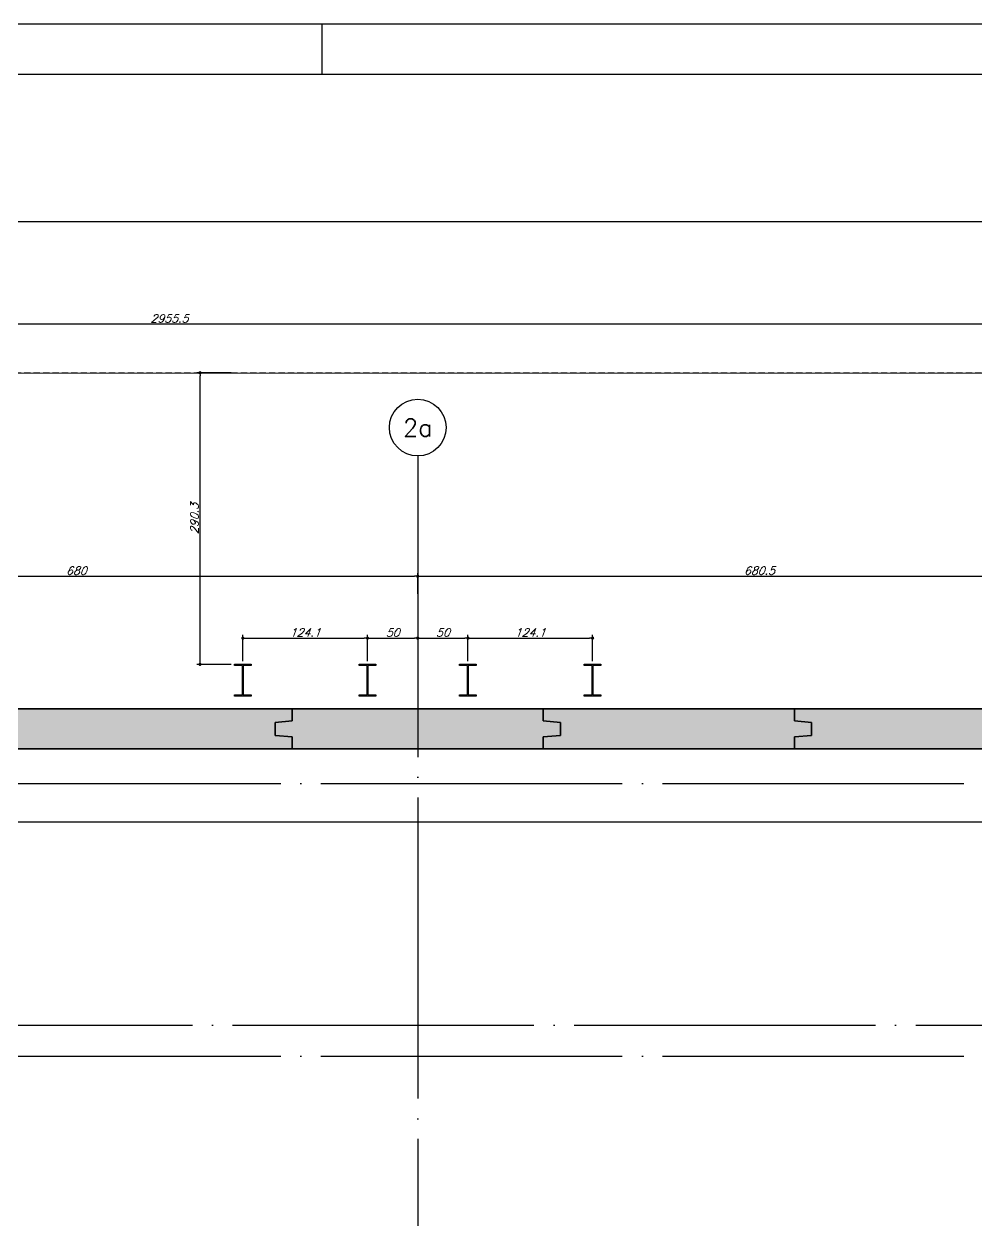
# Model space of a CAD drawing. Header units: millimetres. Extents: x -4281 to 5364, y -2128 to 2372.
# Drawn here: x -2332 to -1384, y 1180 to 2372 of the extents above; entities that cross this region are included whole.
import ezdxf
from ezdxf.enums import TextEntityAlignment as Align

# ---------------------------------------------------------------- set-up
doc = ezdxf.new("R2010")
doc.units = ezdxf.units.MM
doc.header["$LTSCALE"] = 50
for name, pattern in [('CONTINUO', [0, 0]), ('DASHED', [0.75, 0.5, -0.25]), ('EIXO', [6.8, 6, -0.4, 0, -0.4])]:
    doc.linetypes.add(name, pattern=pattern)
doc.layers.add('A-DETL-MBND', color=5, linetype='Continuous', lineweight=9)
for name, color, linetype in [('F-COTAS', 106, 'Continuous'), ('F-COTAS_PM', 106, 'Continuous'), ('F-DIVISA', 6, 'Continuous'), ('F-EIXO', 12, 'EIXO'), ('F-MARGEM', 1, 'Continuous'), ('F-PM_EST', 1, 'Continuous'), ('F-SOLIDO-EST', 252, 'Continuous'), ('F-TEXTO', 6, 'Continuous'), ('F-VIGAS', 3, 'Continuous'), ('TG', 7, 'CONTINUO')]:
    doc.layers.add(name, color=color, linetype=linetype)
doc.styles.add('CP-TEXT-INCL', font='romans.shx', dxfattribs={"oblique": 20})
doc.styles.add('ROMANS', font='romans.shx')
doc.dimstyles.new('CP-COTAS-50', dxfattribs={"dimscale": 0.64, "dimtxt": 12.5, "dimasz": 5, "dimexe": 5, "dimexo": 5, "dimgap": 2.5, "dimtad": 1, "dimdec": 1, "dimdsep": 46, "dimtxsty": 'CP-TEXT-INCL', "dimblk1": 'DOT', "dimblk2": 'DOT', "dimsah": 1, "dimcen": 9, "dimclrd": 256, "dimclre": 256, "dimclrt": 256, "dimadec": 0, "dimazin": 0, "dimtfac": 1, "dimtdec": 1, "dimtmove": 2, "dimatfit": 3, "dimldrblk": 'DOT', "dimfxl": 0, "dimtolj": 1, "dimarcsym": 0})

# ---------------------------------------------------------------- blocks, each defined once
blk = doc.blocks.new('*U504')
at = {"layer": 'F-EIXO'}
blk.add_line((0, 0), (7252, 0), dxfattribs=at)
at = {"layer": 'F-TEXTO', "style": 'ROMANS'}
blk.add_attdef('EIXO', text='', height=17.5, dxfattribs=at).set_placement((-28.2072, 0), align=Align.MIDDLE_CENTER)
blk = doc.blocks.new('*U4')
at = {"layer": 'F-EIXO'}
blk.add_line((0, 0), (7285, 0), dxfattribs=at)
at = {"layer": 'F-TEXTO', "style": 'ROMANS'}
blk.add_attdef('EIXO', text='', height=17.5, dxfattribs=at).set_placement((-28.2072, 0), align=Align.MIDDLE_CENTER)
blk = doc.blocks.new('*U505')
at = {"layer": 'F-EIXO'}
blk.add_line((0, 0), (0, -2950), dxfattribs=at)
at = {"layer": 'F-EIXO', "color": 2, "linetype": 'Continuous'}
blk.add_circle((0, 28.2072), 28.2072, dxfattribs=at)
at = {"layer": 'F-TEXTO', "style": 'ROMANS'}
blk.add_attdef('EIXO', text='', height=17.5, rotation=360, dxfattribs=at).set_placement((0, 28.2072), align=Align.MIDDLE_CENTER)
blk = doc.blocks.new('*U5')
at = {"layer": 'F-EIXO'}
blk.add_line((0, 0), (7197, 0), dxfattribs=at)
at = {"layer": 'F-TEXTO', "style": 'ROMANS'}
blk.add_attdef('EIXO', text='', height=17.5, dxfattribs=at).set_placement((-28.2072, 0), align=Align.MIDDLE_CENTER)
blk = doc.blocks.new('A0-4L_900')
at = {"layer": 'F-MARGEM', "color": 2}
blk.add_line((44.9, 90), (44.9, 89), dxfattribs=at)
blk.add_lwpolyline([(0, 0), (0, 90), (192.9, 90), (192.9, 0)], close=True, dxfattribs=at)
at = {"layer": 'F-MARGEM', "color": 7}
blk.add_lwpolyline([(2.5, 89), (191.9, 89), (191.9, 1), (2.5, 1)], close=True, dxfattribs=at)
blk = doc.blocks.new('_DOT')
at = {"color": 0, "linetype": 'ByBlock'}
blk.add_line((-0.5, 0), (-1, 0), dxfattribs=at)
at = {"color": 0, "linetype": 'ByBlock', "const_width": 0.5}
blk.add_lwpolyline([(-0.25, 0, 1), (0.25, 0, 1)], format="xyb", close=True, dxfattribs=at)
blk = doc.blocks.new('*D94')
at = {"layer": 'DEFPOINTS', "color": 0, "transparency": 16777216}
for p in [(-1940, 1821.5), (-1940, 1800.9), (-2620, 1782.3)]:
    blk.add_point(p, dxfattribs=at)
at = {"layer": 'F-COTAS', "lineweight": -2, "transparency": 16777216}
for p, q in [((-2620, 1785.5), (-2620, 1824.7)), ((-1940, 1804.1), (-1940, 1824.7)), ((-2616.8, 1821.5), (-1943.2, 1821.5))]:
    blk.add_line(p, q, dxfattribs=at)
at = {"layer": 'F-COTAS', "lineweight": -2, "transparency": 16777216, "xscale": 3.2, "yscale": 3.2, "zscale": 3.2, "rotation": 180}
blk.add_blockref('_DOT', (-2620, 1821.5), dxfattribs=at)
at = {"layer": 'F-COTAS', "lineweight": -2, "transparency": 16777216, "xscale": 3.2, "yscale": 3.2, "zscale": 3.2}
blk.add_blockref('_DOT', (-1940, 1821.5), dxfattribs=at)
at = {"layer": 'F-COTAS', "transparency": 16777216, "insert": (-2280, 1827.1), "char_height": 8, "attachment_point": 5, "style": 'CP-TEXT-INCL'}
blk.add_mtext('\\A1;680', dxfattribs=at)
blk = doc.blocks.new('*D95')
at = {"layer": 'DEFPOINTS', "color": 0, "transparency": 16777216}
for p in [(-1259.5, 1821.5), (-1940, 1800.9), (-1259.5, 1772)]:
    blk.add_point(p, dxfattribs=at)
at = {"layer": 'F-COTAS', "lineweight": -2, "transparency": 16777216}
for p, q in [((-1940, 1804.1), (-1940, 1824.7)), ((-1259.5, 1775.2), (-1259.5, 1824.7)), ((-1936.8, 1821.5), (-1262.7, 1821.5))]:
    blk.add_line(p, q, dxfattribs=at)
at = {"layer": 'F-COTAS', "lineweight": -2, "transparency": 16777216, "xscale": 3.2, "yscale": 3.2, "zscale": 3.2, "rotation": 180}
blk.add_blockref('_DOT', (-1940, 1821.5), dxfattribs=at)
at = {"layer": 'F-COTAS', "lineweight": -2, "transparency": 16777216, "xscale": 3.2, "yscale": 3.2, "zscale": 3.2}
blk.add_blockref('_DOT', (-1259.5, 1821.5), dxfattribs=at)
at = {"layer": 'F-COTAS', "transparency": 16777216, "insert": (-1599.8, 1827.1), "char_height": 8, "attachment_point": 5, "style": 'CP-TEXT-INCL'}
blk.add_mtext('\\A1;680.5', dxfattribs=at)
blk = doc.blocks.new('*D225')
at = {"layer": 'DEFPOINTS', "color": 0, "transparency": 16777216}
for p in [(-3665, 2072.7), (-709.5, 2072.7), (-3665, 2024.2)]:
    blk.add_point(p, dxfattribs=at)
at = {"layer": 'F-COTAS', "lineweight": -2, "transparency": 16777216}
for p, q in [((-3665, 2027.4), (-3665, 2075.9)), ((-712.7, 2072.7), (-3661.8, 2072.7))]:
    blk.add_line(p, q, dxfattribs=at)
at = {"layer": 'F-COTAS', "lineweight": -2, "transparency": 16777216, "xscale": 3.2, "yscale": 3.2, "zscale": 3.2, "rotation": 180}
blk.add_blockref('_DOT', (-3665, 2072.7), dxfattribs=at)
at = {"layer": 'F-COTAS', "lineweight": -2, "transparency": 16777216, "xscale": 3.2, "yscale": 3.2, "zscale": 3.2}
blk.add_blockref('_DOT', (-709.5, 2072.7), dxfattribs=at)
at = {"layer": 'F-COTAS', "transparency": 16777216, "insert": (-2187.3, 2078.3), "char_height": 8, "attachment_point": 5, "style": 'CP-TEXT-INCL'}
blk.add_mtext('\\A1;2955.5', dxfattribs=at)
blk = doc.blocks.new('A$C738E28E5')
at = {"layer": 'F-SOLIDO-EST'}
h = blk.add_hatch(color=256, dxfattribs=at)
h.dxf.hatch_style = 1
h.paths.add_polyline_path([(-2082, 1676), (-2065, 1677.5), (-2065, 1689.5), (-2540, 1689.5), (-2540, 1677.5), (-2557, 1676), (-2557, 1663), (-2540, 1661.5), (-2540, 1649.5), (-2065, 1649.5), (-2065, 1661.5), (-2082, 1663)])
h = blk.add_hatch(color=256, dxfattribs=at)
h.dxf.hatch_style = 1
h.paths.add_polyline_path([(-1798, 1676), (-1815, 1677.5), (-1815, 1689.5), (-2065, 1689.5), (-2065, 1677.5), (-2082, 1676), (-2082, 1663), (-2065, 1661.5), (-2065, 1649.5), (-1815, 1649.5), (-1815, 1661.5), (-1798, 1663)])
h = blk.add_hatch(color=256, dxfattribs=at)
h.dxf.hatch_style = 1
h.paths.add_polyline_path([(-1548, 1676), (-1565, 1677.5), (-1565, 1689.5), (-1815, 1689.5), (-1815, 1677.5), (-1798, 1676), (-1798, 1663), (-1815, 1661.5), (-1815, 1649.5), (-1565, 1649.5), (-1565, 1661.5), (-1548, 1663)])
h = blk.add_hatch(color=256, dxfattribs=at)
h.dxf.hatch_style = 1
h.paths.add_polyline_path([(-1298, 1676), (-1315, 1677.5), (-1315, 1689.5), (-1565, 1689.5), (-1565, 1677.5), (-1548, 1676), (-1548, 1663), (-1565, 1661.5), (-1565, 1649.5), (-1315, 1649.5), (-1315, 1661.5), (-1298, 1663)])
blk = doc.blocks.new('A$C3CB31523')
at = {"layer": 'F-VIGAS'}
for p, q in [((-2065, 6689.5), (-2540, 6689.5)), ((-2540, 6689.5), (-2065, 6689.5)), ((-1815, 6689.5), (-2065, 6689.5)), ((-2065, 6689.5), (-2065, 6677.5)), ((-2065, 6677.5), (-2065, 6689.5)), ((-2065, 6689.5), (-1815, 6689.5)), ((-2065, 6677.5), (-2065, 6689.5)), ((-2065, 6689.5), (-2065, 6677.5)), ((-1815, 6677.5), (-1815, 6689.5)), ((-1815, 6689.5), (-1815, 6677.5)), ((-1565, 6689.5), (-1815, 6689.5)), ((-1815, 6689.5), (-1815, 6677.5)), ((-1815, 6677.5), (-1815, 6689.5)), ((-1815, 6689.5), (-1565, 6689.5)), ((-1565, 6677.5), (-1565, 6689.5)), ((-1565, 6689.5), (-1565, 6677.5)), ((-1315, 6689.5), (-1565, 6689.5)), ((-1565, 6689.5), (-1565, 6677.5)), ((-1565, 6677.5), (-1565, 6689.5)), ((-1565, 6689.5), (-1315, 6689.5)), ((-2065, 6677.5), (-2082, 6676)), ((-2082, 6676), (-2065, 6677.5)), ((-2082, 6676), (-2065, 6677.5)), ((-2065, 6677.5), (-2082, 6676)), ((-2082, 6676), (-2082, 6663)), ((-2082, 6663), (-2082, 6676)), ((-2082, 6663), (-2082, 6676)), ((-2082, 6676), (-2082, 6663)), ((-1798, 6676), (-1815, 6677.5)), ((-1815, 6677.5), (-1798, 6676)), ((-1815, 6677.5), (-1798, 6676)), ((-1798, 6676), (-1815, 6677.5)), ((-1798, 6663), (-1798, 6676)), ((-1798, 6676), (-1798, 6663)), ((-1798, 6676), (-1798, 6663)), ((-1798, 6663), (-1798, 6676)), ((-1548, 6676), (-1565, 6677.5)), ((-1565, 6677.5), (-1548, 6676)), ((-1565, 6677.5), (-1548, 6676)), ((-1548, 6676), (-1565, 6677.5)), ((-1548, 6663), (-1548, 6676)), ((-1548, 6676), (-1548, 6663)), ((-1548, 6676), (-1548, 6663)), ((-1548, 6663), (-1548, 6676)), ((-2082, 6663), (-2065, 6661.5)), ((-2065, 6661.5), (-2082, 6663)), ((-2065, 6661.5), (-2082, 6663)), ((-2082, 6663), (-2065, 6661.5)), ((-2065, 6661.5), (-2065, 6649.5)), ((-2065, 6649.5), (-2065, 6661.5)), ((-2065, 6649.5), (-2065, 6661.5)), ((-2065, 6661.5), (-2065, 6649.5)), ((-1815, 6661.5), (-1798, 6663)), ((-1798, 6663), (-1815, 6661.5)), ((-1798, 6663), (-1815, 6661.5)), ((-1815, 6661.5), (-1798, 6663)), ((-1815, 6649.5), (-1815, 6661.5)), ((-1815, 6661.5), (-1815, 6649.5)), ((-1815, 6661.5), (-1815, 6649.5)), ((-1815, 6649.5), (-1815, 6661.5)), ((-1565, 6661.5), (-1548, 6663)), ((-1548, 6663), (-1565, 6661.5)), ((-1548, 6663), (-1565, 6661.5)), ((-1565, 6661.5), (-1548, 6663)), ((-1565, 6649.5), (-1565, 6661.5)), ((-1565, 6661.5), (-1565, 6649.5)), ((-1565, 6661.5), (-1565, 6649.5)), ((-1565, 6649.5), (-1565, 6661.5)), ((-2540, 6649.5), (-2065, 6649.5)), ((-2065, 6649.5), (-2540, 6649.5)), ((-2065, 6649.5), (-1815, 6649.5)), ((-1815, 6649.5), (-2065, 6649.5)), ((-1815, 6649.5), (-1565, 6649.5)), ((-1565, 6649.5), (-1815, 6649.5)), ((-1565, 6649.5), (-1315, 6649.5)), ((-1315, 6649.5), (-1565, 6649.5))]:
    blk.add_line(p, q, dxfattribs=at)
at = {"layer": 'F-SOLIDO-EST'}
blk.add_blockref('A$C738E28E5', (0, 5000), dxfattribs=at)
blk = doc.blocks.new('*D260')
at = {"layer": 'DEFPOINTS', "color": 0, "transparency": 16777216}
for p in [(-3299.5, 1649.5), (3234.5, 1591.9), (3234.5, 1577)]:
    blk.add_point(p, dxfattribs=at)
at = {"layer": 'F-COTAS', "lineweight": -2, "transparency": 16777216}
for p, q in [((-3299.5, 1646.3), (-3299.5, 1573.8)), ((3234.5, 1588.7), (3234.5, 1573.8)), ((-3296.3, 1577), (3231.3, 1577))]:
    blk.add_line(p, q, dxfattribs=at)
at = {"layer": 'F-COTAS', "lineweight": -2, "transparency": 16777216, "xscale": 3.2, "yscale": 3.2, "zscale": 3.2, "rotation": 180}
blk.add_blockref('_DOT', (-3299.5, 1577), dxfattribs=at)
at = {"layer": 'F-COTAS', "lineweight": -2, "transparency": 16777216, "xscale": 3.2, "yscale": 3.2, "zscale": 3.2}
blk.add_blockref('_DOT', (3234.5, 1577), dxfattribs=at)
at = {"layer": 'F-COTAS', "transparency": 16777216, "insert": (-32.5, 1582.6), "char_height": 8, "attachment_point": 5, "style": 'CP-TEXT-INCL'}
blk.add_mtext('\\A1;6534', dxfattribs=at)
blk = doc.blocks.new('Pilares W Gerdau - W310X52-1260765-Térreo')
at = {"layer": 'F-PM_EST'}
for p, q in [((-8.35, 14.58), (-8.35, 15.9)), ((-8.35, 15.9), (8.35, 15.9)), ((-8.35, 15.9), (8.35, 15.9)), ((-8.35, 14.58), (-8.35, 15.9)), ((-0.381, 14.58), (-8.35, 14.58)), ((-0.381, 14.58), (-8.35, 14.58)), ((-0.381, -14.58), (-0.381, 14.58)), ((-0.381, -14.58), (-0.381, 14.58)), ((8.35, 14.58), (0.381, 14.58)), ((0.381, 14.58), (0.381, -14.58)), ((0.381, 14.58), (0.381, -14.58)), ((8.35, 14.58), (0.381, 14.58)), ((8.35, 15.9), (8.35, 14.58)), ((8.35, 15.9), (8.35, 14.58)), ((-8.35, -15.9), (-8.35, -14.58)), ((-8.35, -14.58), (-0.381, -14.58)), ((-8.35, -14.58), (-0.381, -14.58)), ((-8.35, -15.9), (-8.35, -14.58)), ((8.35, -15.9), (-8.35, -15.9)), ((8.35, -15.9), (-8.35, -15.9)), ((0.381, -14.58), (8.35, -14.58)), ((0.381, -14.58), (8.35, -14.58)), ((8.35, -14.58), (8.35, -15.9)), ((8.35, -14.58), (8.35, -15.9))]:
    blk.add_line(p, q, dxfattribs=at)
blk = doc.blocks.new('*D476')
at = {"layer": 'DEFPOINTS', "color": 0, "transparency": 16777216}
for p in [(-1990, 1759.9), (-2114.1, 1733.8), (-1990, 1733.8)]:
    blk.add_point(p, dxfattribs=at)
at = {"layer": 'F-COTAS_PM', "lineweight": -2, "transparency": 16777216}
for p, q in [((-2114.1, 1737), (-2114.1, 1763.1)), ((-1990, 1737), (-1990, 1763.1)), ((-2110.9, 1759.9), (-1993.2, 1759.9))]:
    blk.add_line(p, q, dxfattribs=at)
at = {"layer": 'F-COTAS_PM', "lineweight": -2, "transparency": 16777216, "xscale": 3.2, "yscale": 3.2, "zscale": 3.2, "rotation": 180}
blk.add_blockref('_DOT', (-2114.1, 1759.9), dxfattribs=at)
at = {"layer": 'F-COTAS_PM', "lineweight": -2, "transparency": 16777216, "xscale": 3.2, "yscale": 3.2, "zscale": 3.2}
blk.add_blockref('_DOT', (-1990, 1759.9), dxfattribs=at)
at = {"layer": 'F-COTAS_PM', "transparency": 16777216, "insert": (-2052.1, 1765.5), "char_height": 8, "attachment_point": 5, "style": 'CP-TEXT-INCL'}
blk.add_mtext('\\A1;124.1', dxfattribs=at)
blk = doc.blocks.new('*D477')
at = {"layer": 'DEFPOINTS', "color": 0, "transparency": 16777216}
for p in [(-1940, 1941.4), (-1940, 1759.9), (-1990, 1733.8)]:
    blk.add_point(p, dxfattribs=at)
at = {"layer": 'F-COTAS_PM', "lineweight": -2, "transparency": 16777216}
for p, q in [((-1940, 1938.2), (-1940, 1756.7)), ((-1990, 1737), (-1990, 1763.1)), ((-1986.8, 1759.9), (-1943.2, 1759.9))]:
    blk.add_line(p, q, dxfattribs=at)
at = {"layer": 'F-COTAS_PM', "lineweight": -2, "transparency": 16777216, "xscale": 3.2, "yscale": 3.2, "zscale": 3.2, "rotation": 180}
blk.add_blockref('_DOT', (-1990, 1759.9), dxfattribs=at)
at = {"layer": 'F-COTAS_PM', "lineweight": -2, "transparency": 16777216, "xscale": 3.2, "yscale": 3.2, "zscale": 3.2}
blk.add_blockref('_DOT', (-1940, 1759.9), dxfattribs=at)
at = {"layer": 'F-COTAS_PM', "transparency": 16777216, "insert": (-1965, 1765.5), "char_height": 8, "attachment_point": 5, "style": 'CP-TEXT-INCL'}
blk.add_mtext('\\A1;50', dxfattribs=at)
blk = doc.blocks.new('*D478')
at = {"layer": 'DEFPOINTS', "color": 0, "transparency": 16777216}
for p in [(-1940, 1941.4), (-1890, 1759.9), (-1890, 1733.8)]:
    blk.add_point(p, dxfattribs=at)
at = {"layer": 'F-COTAS_PM', "lineweight": -2, "transparency": 16777216}
for p, q in [((-1940, 1938.2), (-1940, 1756.7)), ((-1890, 1737), (-1890, 1763.1)), ((-1936.8, 1759.9), (-1893.2, 1759.9))]:
    blk.add_line(p, q, dxfattribs=at)
at = {"layer": 'F-COTAS_PM', "lineweight": -2, "transparency": 16777216, "xscale": 3.2, "yscale": 3.2, "zscale": 3.2, "rotation": 180}
blk.add_blockref('_DOT', (-1940, 1759.9), dxfattribs=at)
at = {"layer": 'F-COTAS_PM', "lineweight": -2, "transparency": 16777216, "xscale": 3.2, "yscale": 3.2, "zscale": 3.2}
blk.add_blockref('_DOT', (-1890, 1759.9), dxfattribs=at)
at = {"layer": 'F-COTAS_PM', "transparency": 16777216, "insert": (-1915, 1765.5), "char_height": 8, "attachment_point": 5, "style": 'CP-TEXT-INCL'}
blk.add_mtext('\\A1;50', dxfattribs=at)
blk = doc.blocks.new('*D479')
at = {"layer": 'DEFPOINTS', "color": 0, "transparency": 16777216}
for p in [(-1765.9, 1759.9), (-1890, 1733.8), (-1765.9, 1733.8)]:
    blk.add_point(p, dxfattribs=at)
at = {"layer": 'F-COTAS_PM', "lineweight": -2, "transparency": 16777216}
for p, q in [((-1890, 1737), (-1890, 1763.1)), ((-1765.9, 1737), (-1765.9, 1763.1)), ((-1886.8, 1759.9), (-1769.1, 1759.9))]:
    blk.add_line(p, q, dxfattribs=at)
at = {"layer": 'F-COTAS_PM', "lineweight": -2, "transparency": 16777216, "xscale": 3.2, "yscale": 3.2, "zscale": 3.2, "rotation": 180}
blk.add_blockref('_DOT', (-1890, 1759.9), dxfattribs=at)
at = {"layer": 'F-COTAS_PM', "lineweight": -2, "transparency": 16777216, "xscale": 3.2, "yscale": 3.2, "zscale": 3.2}
blk.add_blockref('_DOT', (-1765.9, 1759.9), dxfattribs=at)
at = {"layer": 'F-COTAS_PM', "transparency": 16777216, "insert": (-1828, 1765.5), "char_height": 8, "attachment_point": 5, "style": 'CP-TEXT-INCL'}
blk.add_mtext('\\A1;124.1', dxfattribs=at)
blk = doc.blocks.new('zw$25E5')
at = {"layer": 'TG', "color": 2, "linetype": 'CONTINUO'}
blk.add_polyline3d([(80.2, 3502.1, 0), (7316.6, 3501.8, 0)], dxfattribs=at)
blk = doc.blocks.new('*D515')
at = {"layer": 'DEFPOINTS', "color": 0, "transparency": 16777216}
for p in [(-2156.8, 2024.2), (-2122.5, 2024.2), (-2122.5, 1733.8)]:
    blk.add_point(p, dxfattribs=at)
at = {"layer": 'F-COTAS', "lineweight": -2, "transparency": 16777216}
for p, q in [((-2125.7, 2024.2), (-2160, 2024.2)), ((-2156.8, 1737), (-2156.8, 2021)), ((-2125.7, 1733.8), (-2160, 1733.8))]:
    blk.add_line(p, q, dxfattribs=at)
at = {"layer": 'F-COTAS', "lineweight": -2, "transparency": 16777216, "xscale": 3.2, "yscale": 3.2, "zscale": 3.2}
for p, rotation in [((-2156.8, 2024.2), 90), ((-2156.8, 1733.8), 270)]:
    blk.add_blockref('_DOT', p, dxfattribs=dict(at, rotation=rotation))
at = {"layer": 'F-COTAS', "transparency": 16777216, "insert": (-2162.4, 1879), "char_height": 8, "attachment_point": 5, "rotation": 90, "style": 'CP-TEXT-INCL', "bg_fill": 3, "box_fill_scale": 1.1, "bg_fill_color": 256, "bg_fill_true_color": 13158600, "bg_fill_transparency": 0}
blk.add_mtext('\\A1;290.3', dxfattribs=at)

msp = doc.modelspace()

# ---------------------------------------------------------------- linework, layer by layer
at = {"layer": 'F-DIVISA', "color": 253}
msp.add_line((4318.91, 2174.58), (-3688, 2174.58), dxfattribs=at)
at = {"layer": 'F-DIVISA', "color": 4, "linetype": 'DASHED', "ltscale": 0.25, "flags": 128}
msp.add_lwpolyline([(3296.03, 2024.21), (3571.4, 2024.21), (3587.77, 434.4), (4164.42, 438.38), (4170.81, -1407.31), (-3630.75, -1353.06), (-3665.01, 2024.21), (3277.95, 2024.21)], dxfattribs=at)

# ---------------------------------------------------------------- block references
at = {"layer": 'A-DETL-MBND', "rotation": 180}
for p in [(-2114.13, 1717.92), (-1765.93, 1717.92)]:
    msp.add_blockref('Pilares W Gerdau - W310X52-1260765-Térreo', p, dxfattribs=at)
at = {"layer": 'A-DETL-MBND'}
for p in [(-1990.03, 1717.92), (-1890.03, 1717.92)]:
    msp.add_blockref('Pilares W Gerdau - W310X52-1260765-Térreo', p, dxfattribs=at)
at = {"layer": 'F-EIXO', "linetype": 'Continuous'}
msp.add_blockref('*U505', (-1940, 1941.36), dxfattribs=at).add_auto_attribs({'EIXO': '2a'})
for name, p in [('*U5', (-3736.84, 1615)), ('*U4', (-3824.8, 1374.5)), ('*U504', (-3736.84, 1343.5))]:
    msp.add_blockref(name, p, dxfattribs=at)
at = {"layer": 'F-MARGEM', "xscale": 50, "yscale": 50, "zscale": 50}
msp.add_blockref('A0-4L_900', (-4280.59, -2128.38), dxfattribs=at)
at = {"layer": 'F-VIGAS', "linetype": 'Continuous'}
msp.add_blockref('A$C3CB31523', (0, -5000), dxfattribs=at)
at = {"layer": 'TG'}
msp.add_blockref('zw$25E5', (-3745.25, -1477.84), dxfattribs=at)

# ---------------------------------------------------------------- dimensions: what is measured, and where the dimension line sits
at = {"layer": 'F-COTAS'}
for base, p1, p2, picture, middle in [((-3665.01, 2072.75), (-709.5, 2072.75), (-3665.01, 2024.21), '*D225', (-2187.26, 2078.35)), ((-1940, 1821.49), (-2620, 1782.29), (-1940, 1800.85), '*D94', (-2280, 1827.09)), ((-1259.5, 1821.49), (-1940, 1800.85), (-1259.5, 1771.99), '*D95', (-1599.75, 1827.09))]:
    dim = msp.add_linear_dim(base=base, p1=p1, p2=p2, dimstyle='CP-COTAS-50', dxfattribs=at)
    dim.commit()
    dim.dimension.update_dxf_attribs({"geometry": picture, "text_midpoint": middle})
dim = msp.add_linear_dim(base=(3234.5, 1576.99), p1=(-3299.49, 1649.5), p2=(3234.5, 1591.85), dimstyle='CP-COTAS-50', override={"dimfxl": 10}, dxfattribs=at)
dim.commit()
dim.dimension.update_dxf_attribs({"geometry": '*D260', "text_midpoint": (-32.49, 1582.59)})
at = {"layer": 'F-COTAS_PM'}
for base, p1, p2, picture, middle in [((-1940, 1759.95), (-1990.03, 1733.82), (-1940, 1941.36), '*D477', (-1965.01, 1765.55)), ((-1890.03, 1759.95), (-1940, 1941.36), (-1890.03, 1733.82), '*D478', (-1915.01, 1765.55)), ((-1990.03, 1759.95), (-2114.13, 1733.82), (-1990.03, 1733.82), '*D476', (-2052.08, 1765.55)), ((-1765.93, 1759.95), (-1890.03, 1733.82), (-1765.93, 1733.82), '*D479', (-1827.98, 1765.55))]:
    dim = msp.add_linear_dim(base=base, p1=p1, p2=p2, dimstyle='CP-COTAS-50', override={"dimfxl": 10}, dxfattribs=at)
    dim.commit()
    dim.dimension.update_dxf_attribs({"geometry": picture, "text_midpoint": middle})

# ---------------------------------------------------------------- next in the draw order: dimensions: what is measured, and where the dimension line sits
at = {"layer": 'F-COTAS'}
dim = msp.add_linear_dim(base=(-2156.77, 2024.16), p1=(-2122.48, 1733.82), p2=(-2122.47, 2024.16), angle=90, dimstyle='CP-COTAS-50', override={"dimtfill": 1, "dimarcsym": 2}, dxfattribs=at)
dim.commit()
dim.dimension.update_dxf_attribs({"geometry": '*D515', "text_midpoint": (-2162.37, 1878.99)})

doc.saveas('drawing.dxf')
